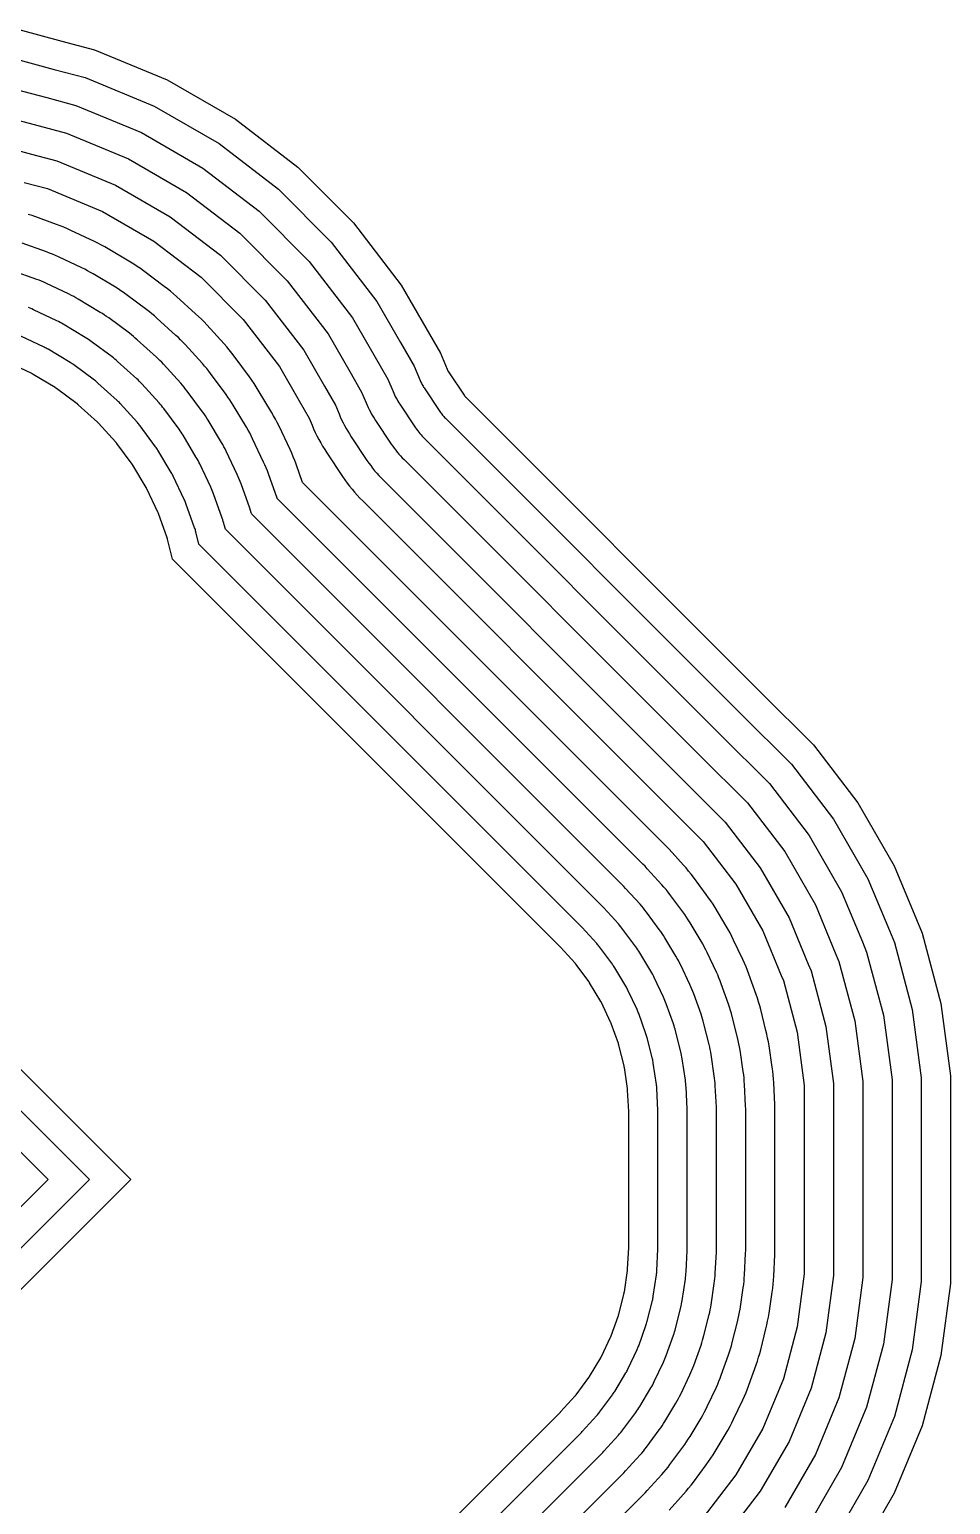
# Model space of a CAD drawing. Header units: metres. Extents: x 126.5 to 139.4, y -54.9 to -46.2.
# Drawn here: x 136.25 to 139.4, y -51.88 to -46.84 of the extents above; entities that cross this region are included whole.
import ezdxf

# ---------------------------------------------------------------- set-up
doc = ezdxf.new("R2010")
doc.units = ezdxf.units.M

msp = doc.modelspace()

# ---------------------------------------------------------------- linework, layer by layer
for points in [[(136.2148, -46.8385), (136.3625, -46.8781), (136.4745, -46.9081), (136.7228, -47.011), (136.9556, -47.1454), (137.1688, -47.309), (137.3589, -47.4991), (137.5225, -47.7123), (137.6067, -47.8581), (137.6569, -47.9451), (137.6795, -47.9996), (137.68, -48.0007), (137.6805, -48.0019), (137.6811, -48.003), (137.6816, -48.0041), (137.6822, -48.0051), (137.6828, -48.0062), (137.6835, -48.0072), (137.6841, -48.0083), (137.7381, -48.089), (137.7388, -48.0901), (137.7395, -48.091), (137.7403, -48.092), (137.741, -48.093), (137.7418, -48.0939), (137.7426, -48.0948), (137.7435, -48.0957), (137.7443, -48.0966), (138.7535, -49.1057), (138.7535, -49.1058), (138.9319, -49.2842), (139.0836, -49.4819), (139.2082, -49.6976), (139.2839, -49.8805), (139.3035, -49.9278), (139.368, -50.1684), (139.4005, -50.4154), (139.4005, -51.1246), (139.368, -51.3716), (139.3035, -51.6122), (139.2082, -51.8424), (139.0836, -52.0581)], [(136.1953, -46.9368), (136.3366, -46.9747), (136.4423, -47.003), (136.6785, -47.1008), (136.8999, -47.2287), (137.1028, -47.3843), (137.2836, -47.5651), (137.4392, -47.768), (137.5201, -47.9081), (137.5671, -47.9894), (137.5871, -48.0379), (137.5886, -48.0413), (137.5901, -48.0446), (137.5917, -48.0479), (137.5934, -48.0512), (137.5952, -48.0544), (137.5971, -48.0576), (137.599, -48.0607), (137.601, -48.0638), (137.655, -48.1446), (137.657, -48.1476), (137.6592, -48.1506), (137.6614, -48.1535), (137.6637, -48.1564), (137.6661, -48.1592), (137.6685, -48.162), (137.6711, -48.1647), (137.6736, -48.1673), (138.6827, -49.1765), (138.6828, -49.1765), (138.8566, -49.3503), (139.0003, -49.5375), (139.1183, -49.742), (139.1915, -49.9187), (139.2086, -49.96), (139.2697, -50.188), (139.3005, -50.422), (139.3005, -51.118), (139.2697, -51.352), (139.2086, -51.58), (139.1183, -51.798), (139.0003, -52.0025)], [(136.1757, -47.0351), (136.3107, -47.0713), (136.41, -47.0979), (136.6342, -47.1907), (136.8442, -47.312), (137.0367, -47.4597), (137.2082, -47.6312), (137.3559, -47.8237), (137.4335, -47.9581), (137.4772, -48.0337), (137.4947, -48.0762), (137.4972, -48.0818), (137.4997, -48.0874), (137.5024, -48.0929), (137.5052, -48.0983), (137.5082, -48.1037), (137.5113, -48.109), (137.5145, -48.1142), (137.5178, -48.1194), (137.5718, -48.2002), (137.5753, -48.2052), (137.5789, -48.2102), (137.5826, -48.2151), (137.5864, -48.2199), (137.5904, -48.2246), (137.5945, -48.2292), (137.5986, -48.2336), (137.6029, -48.238), (138.612, -49.2472), (138.6121, -49.2472), (138.7813, -49.4164), (138.9169, -49.5932), (139.0284, -49.7863), (139.0991, -49.957), (139.1137, -49.9922), (139.1714, -50.2075), (139.2005, -50.4285), (139.2005, -51.1115), (139.1714, -51.3325), (139.1137, -51.5478), (139.0284, -51.7537), (138.9169, -51.9468)], [(136.1562, -47.1334), (136.2848, -47.1679), (136.3778, -47.1928), (136.5898, -47.2806), (136.7886, -47.3953), (136.9706, -47.535), (137.1329, -47.6973), (137.2726, -47.8793), (137.3469, -48.0081), (137.3873, -48.0781), (137.4024, -48.1144), (137.4057, -48.1223), (137.4093, -48.1301), (137.4131, -48.1378), (137.417, -48.1455), (137.4212, -48.153), (137.4255, -48.1604), (137.43, -48.1677), (137.4347, -48.1749), (137.4887, -48.2557), (137.4935, -48.2628), (137.4986, -48.2698), (137.5038, -48.2766), (137.5091, -48.2833), (137.5147, -48.2899), (137.5204, -48.2963), (137.5262, -48.3026), (137.5322, -48.3088), (138.5413, -49.3179), (138.5414, -49.3179), (138.7059, -49.4825), (138.8336, -49.6489), (138.9385, -49.8306), (139.0067, -49.9953), (139.0188, -50.0244), (139.0731, -50.2271), (139.1005, -50.4351), (139.1005, -51.1049), (139.0731, -51.3129), (139.0188, -51.5156), (138.9385, -51.7094), (138.8336, -51.8911)], [(136.1366, -47.2317), (136.2589, -47.2645), (136.3456, -47.2877), (136.5455, -47.3705), (136.7329, -47.4787), (136.9045, -47.6104), (137.0575, -47.7634), (137.1892, -47.935), (137.2603, -48.0581), (137.2974, -48.1224), (137.31, -48.1527), (137.3143, -48.1628), (137.3189, -48.1729), (137.3238, -48.1828), (137.3288, -48.1926), (137.3342, -48.2023), (137.3397, -48.2118), (137.3455, -48.2212), (137.3515, -48.2305), (137.4055, -48.3113), (137.4118, -48.3204), (137.4182, -48.3293), (137.4249, -48.3381), (137.4318, -48.3467), (137.4389, -48.3552), (137.4463, -48.3635), (137.4538, -48.3716), (137.4615, -48.3795), (138.4706, -49.3886), (138.4707, -49.3886), (138.6306, -49.5485), (138.7503, -49.7046), (138.8486, -49.8749), (138.9143, -50.0335), (138.9239, -50.0566), (138.9748, -50.2466), (139.0005, -50.4417), (139.0005, -51.0983), (138.9748, -51.2934), (138.9239, -51.4834), (138.8486, -51.6651), (138.7503, -51.8354), (138.6306, -51.9915)], [(136.2331, -47.3611), (136.3134, -47.3826), (136.5012, -47.4604), (136.6772, -47.562), (136.8385, -47.6857), (136.9822, -47.8294), (137.1059, -47.9907), (137.1737, -48.1081), (137.2075, -48.1667), (137.2176, -48.191), (137.2229, -48.2034), (137.2285, -48.2156), (137.2344, -48.2278), (137.2407, -48.2397), (137.2472, -48.2516), (137.254, -48.2632), (137.261, -48.2747), (137.2684, -48.286), (137.3224, -48.3668), (137.33, -48.378), (137.3379, -48.3889), (137.3461, -48.3996), (137.3545, -48.4102), (137.3632, -48.4205), (137.3722, -48.4306), (137.3814, -48.4405), (137.3908, -48.4502), (138.3999, -49.4593), (138.3999, -49.4593), (138.5552, -49.6146), (138.667, -49.7603), (138.7588, -49.9193), (138.822, -50.0718), (138.829, -50.0889), (138.8765, -50.2662), (138.9005, -50.4482), (138.9005, -51.0918), (138.8765, -51.2738), (138.829, -51.4511), (138.7588, -51.6208), (138.667, -51.7797), (138.5552, -51.9254)], [(138.4381, -51.9), (138.4876, -51.8454), (138.4965, -51.8353), (138.5052, -51.8249), (138.5136, -51.8144), (138.5218, -51.8037), (138.5657, -51.7445), (138.5736, -51.7336), (138.5812, -51.7224), (138.5886, -51.7111), (138.5957, -51.6996), (138.6335, -51.6365), (138.6403, -51.6248), (138.6468, -51.613), (138.653, -51.601), (138.659, -51.5889), (138.6905, -51.5223), (138.6961, -51.51), (138.7014, -51.4976), (138.7064, -51.4851), (138.7111, -51.4724), (138.7359, -51.4031), (138.7403, -51.3903), (138.7444, -51.3775), (138.7481, -51.3645), (138.7516, -51.3515), (138.7695, -51.28), (138.7726, -51.2669), (138.7754, -51.2537), (138.7779, -51.2404), (138.78, -51.2271), (138.7908, -51.1543), (138.7926, -51.1409), (138.7941, -51.1275), (138.7953, -51.114), (138.7961, -51.1005), (138.7997, -51.027), (138.8002, -51.0135), (138.8004, -51), (138.8004, -50.54), (138.8002, -50.5265), (138.7997, -50.513), (138.7961, -50.4395), (138.7953, -50.426), (138.7941, -50.4125), (138.7926, -50.3991), (138.7908, -50.3857), (138.78, -50.3129), (138.7779, -50.2996), (138.7754, -50.2863), (138.7726, -50.2731), (138.7695, -50.26), (138.7516, -50.1885), (138.7481, -50.1755), (138.7444, -50.1625), (138.7403, -50.1497), (138.7359, -50.1369), (138.7111, -50.0676), (138.7064, -50.0549), (138.7014, -50.0424), (138.6961, -50.03), (138.6905, -50.0177), (138.659, -49.9511), (138.653, -49.939), (138.6468, -49.927), (138.6403, -49.9152), (138.6335, -49.9035), (138.5957, -49.8404), (138.5886, -49.8289), (138.5812, -49.8176), (138.5736, -49.8064), (138.5657, -49.7955), (138.5218, -49.7363), (138.5136, -49.7256), (138.5052, -49.7151), (138.4965, -49.7047), (138.4876, -49.6946), (138.4381, -49.64), (138.4289, -49.6302), (138.4195, -49.6205), (137.1856, -48.3866), (137.1633, -48.3242), (137.1586, -48.3116), (137.1536, -48.2991), (137.1483, -48.2867), (137.1426, -48.2744), (137.1049, -48.1945), (137.099, -48.1824), (137.0927, -48.1704), (137.0862, -48.1586), (137.0794, -48.1469), (137.034, -48.0712), (137.0269, -48.0597), (137.0196, -48.0484), (137.0119, -48.0372), (137.004, -48.0263), (136.9514, -47.9554), (136.9432, -47.9446), (136.9348, -47.9341), (136.9261, -47.9238), (136.9172, -47.9136), (136.8579, -47.8482), (136.8487, -47.8383), (136.8393, -47.8286), (136.8296, -47.8192), (136.8197, -47.81), (136.7543, -47.7507), (136.7441, -47.7418), (136.7338, -47.7331), (136.7233, -47.7246), (136.7125, -47.7165), (136.6416, -47.6639), (136.6307, -47.656), (136.6195, -47.6483), (136.6082, -47.641), (136.5967, -47.6339), (136.521, -47.5885), (136.5093, -47.5817), (136.4975, -47.5752), (136.4855, -47.5689), (136.4734, -47.563), (136.3935, -47.5253), (136.3812, -47.5196), (136.3688, -47.5143), (136.3563, -47.5093), (136.3437, -47.5046), (136.2605, -47.4749), (136.2477, -47.4705)], [(136.3488, -53.8488), (138.3488, -51.8488), (138.3565, -51.8409), (138.364, -51.8328), (138.4135, -51.7782), (138.4208, -51.77), (138.4279, -51.7615), (138.4348, -51.7529), (138.4415, -51.7441), (138.4854, -51.685), (138.4918, -51.676), (138.4981, -51.6669), (138.5041, -51.6576), (138.5099, -51.6482), (138.5477, -51.5851), (138.5533, -51.5755), (138.5586, -51.5659), (138.5637, -51.556), (138.5686, -51.5461), (138.6001, -51.4796), (138.6047, -51.4695), (138.609, -51.4594), (138.6131, -51.4491), (138.617, -51.4388), (138.6418, -51.3694), (138.6454, -51.359), (138.6487, -51.3485), (138.6518, -51.3378), (138.6546, -51.3272), (138.6725, -51.2557), (138.675, -51.245), (138.6773, -51.2342), (138.6793, -51.2233), (138.6811, -51.2124), (138.6919, -51.1396), (138.6934, -51.1286), (138.6946, -51.1177), (138.6955, -51.1067), (138.6962, -51.0956), (138.6998, -51.0221), (138.7002, -51.011), (138.7004, -51), (138.7004, -50.54), (138.7002, -50.529), (138.6998, -50.5179), (138.6962, -50.4444), (138.6955, -50.4333), (138.6946, -50.4223), (138.6934, -50.4114), (138.6919, -50.4004), (138.6811, -50.3276), (138.6793, -50.3167), (138.6773, -50.3058), (138.675, -50.295), (138.6725, -50.2843), (138.6546, -50.2128), (138.6518, -50.2022), (138.6487, -50.1915), (138.6454, -50.181), (138.6418, -50.1706), (138.617, -50.1012), (138.6131, -50.0909), (138.609, -50.0806), (138.6047, -50.0705), (138.6001, -50.0604), (138.5686, -49.9939), (138.5637, -49.984), (138.5586, -49.9741), (138.5533, -49.9645), (138.5477, -49.9549), (138.5099, -49.8918), (138.5041, -49.8824), (138.4981, -49.8731), (138.4918, -49.864), (138.4854, -49.855), (138.4415, -49.7959), (138.4348, -49.7871), (138.4279, -49.7785), (138.4208, -49.77), (138.4135, -49.7618), (138.364, -49.7072), (138.3565, -49.6991), (138.3488, -49.6912), (137.099, -48.4414), (137.0989, -48.4411), (137.0691, -48.3579), (137.0653, -48.3476), (137.0612, -48.3373), (137.0568, -48.3272), (137.0522, -48.3171), (137.0145, -48.2373), (137.0096, -48.2274), (137.0045, -48.2176), (136.9992, -48.2079), (136.9937, -48.1983), (136.9482, -48.1226), (136.9425, -48.1132), (136.9364, -48.1039), (136.9302, -48.0948), (136.9237, -48.0859), (136.8711, -48.0149), (136.8644, -48.0061), (136.8575, -47.9975), (136.8504, -47.9891), (136.8431, -47.9808), (136.7838, -47.9154), (136.7763, -47.9073), (136.7685, -47.8994), (136.7606, -47.8916), (136.7525, -47.8841), (136.6871, -47.8248), (136.6788, -47.8175), (136.6704, -47.8104), (136.6618, -47.8035), (136.653, -47.7968), (136.582, -47.7442), (136.5731, -47.7377), (136.564, -47.7315), (136.5547, -47.7254), (136.5453, -47.7196), (136.4696, -47.6742), (136.46, -47.6687), (136.4503, -47.6634), (136.4405, -47.6583), (136.4306, -47.6534), (136.3508, -47.6157), (136.3407, -47.6111), (136.3306, -47.6067), (136.3203, -47.6026), (136.31, -47.5988), (136.2268, -47.569)], [(136.2781, -53.7781), (138.2781, -51.7781), (138.2841, -51.7719), (138.2899, -51.7656), (138.3394, -51.7111), (138.3451, -51.7046), (138.3506, -51.6981), (138.356, -51.6914), (138.3612, -51.6845), (138.405, -51.6254), (138.4101, -51.6184), (138.4149, -51.6113), (138.4196, -51.6041), (138.4241, -51.5968), (138.462, -51.5337), (138.4663, -51.5262), (138.4704, -51.5187), (138.4744, -51.5111), (138.4782, -51.5034), (138.5097, -51.4368), (138.5132, -51.429), (138.5166, -51.4211), (138.5198, -51.4131), (138.5228, -51.4051), (138.5476, -51.3357), (138.5504, -51.3276), (138.553, -51.3194), (138.5554, -51.3112), (138.5576, -51.3029), (138.5755, -51.2314), (138.5775, -51.2231), (138.5792, -51.2147), (138.5808, -51.2062), (138.5822, -51.1977), (138.593, -51.1249), (138.5941, -51.1164), (138.5951, -51.1079), (138.5958, -51.0993), (138.5963, -51.0907), (138.6, -51.0172), (138.6003, -51.0086), (138.6004, -51), (138.6004, -50.54), (138.6003, -50.5314), (138.6, -50.5228), (138.5963, -50.4493), (138.5958, -50.4407), (138.5951, -50.4321), (138.5941, -50.4236), (138.593, -50.4151), (138.5822, -50.3423), (138.5808, -50.3338), (138.5792, -50.3253), (138.5775, -50.3169), (138.5755, -50.3086), (138.5576, -50.2371), (138.5554, -50.2288), (138.553, -50.2206), (138.5504, -50.2124), (138.5476, -50.2043), (138.5228, -50.1349), (138.5198, -50.1269), (138.5166, -50.1189), (138.5132, -50.111), (138.5097, -50.1032), (138.4782, -50.0366), (138.4744, -50.0289), (138.4704, -50.0213), (138.4663, -50.0138), (138.462, -50.0063), (138.4241, -49.9432), (138.4196, -49.9359), (138.4149, -49.9287), (138.4101, -49.9216), (138.405, -49.9146), (138.3612, -49.8555), (138.356, -49.8486), (138.3506, -49.8419), (138.3451, -49.8354), (138.3394, -49.8289), (138.2899, -49.7744), (138.2841, -49.7681), (138.2781, -49.7619), (137.0113, -48.4951), (137.0101, -48.4911), (137.0075, -48.4829), (137.0047, -48.4748), (136.975, -48.3916), (136.972, -48.3836), (136.9688, -48.3756), (136.9654, -48.3677), (136.9618, -48.3599), (136.9241, -48.28), (136.9203, -48.2723), (136.9164, -48.2647), (136.9122, -48.2572), (136.9079, -48.2498), (136.8625, -48.174), (136.858, -48.1667), (136.8533, -48.1595), (136.8484, -48.1524), (136.8434, -48.1454), (136.7908, -48.0745), (136.7856, -48.0677), (136.7802, -48.061), (136.7747, -48.0544), (136.769, -48.0479), (136.7097, -47.9825), (136.7038, -47.9762), (136.6978, -47.9701), (136.6917, -47.9641), (136.6854, -47.9582), (136.6199, -47.8989), (136.6135, -47.8932), (136.6069, -47.8877), (136.6002, -47.8823), (136.5934, -47.8771), (136.5225, -47.8245), (136.5155, -47.8195), (136.5084, -47.8146), (136.5012, -47.8099), (136.4939, -47.8054), (136.4181, -47.76), (136.4107, -47.7557), (136.4032, -47.7515), (136.3956, -47.7476), (136.3879, -47.7438), (136.308, -47.7061), (136.3002, -47.7025), (136.2923, -47.6991), (136.2843, -47.6959), (136.2763, -47.6929), (136.1931, -47.6632)], [(136.2074, -53.7074), (138.2074, -51.7074), (138.2117, -51.703), (138.2158, -51.6985), (138.2653, -51.6439), (138.2693, -51.6393), (138.2733, -51.6346), (138.2771, -51.6298), (138.2808, -51.625), (138.3247, -51.5658), (138.3283, -51.5608), (138.3318, -51.5558), (138.3351, -51.5506), (138.3383, -51.5454), (138.3762, -51.4823), (138.3793, -51.4769), (138.3823, -51.4716), (138.3851, -51.4661), (138.3878, -51.4606), (138.4193, -51.394), (138.4218, -51.3885), (138.4242, -51.3828), (138.4265, -51.3771), (138.4286, -51.3714), (138.4535, -51.302), (138.4554, -51.2962), (138.4573, -51.2904), (138.459, -51.2845), (138.4606, -51.2786), (138.4785, -51.2071), (138.4799, -51.2012), (138.4812, -51.1952), (138.4823, -51.1891), (138.4833, -51.1831), (138.4941, -51.1102), (138.4949, -51.1042), (138.4956, -51.0981), (138.4961, -51.0919), (138.4965, -51.0858), (138.5001, -51.0123), (138.5003, -51.0061), (138.5004, -51), (138.5004, -50.54), (138.5003, -50.5339), (138.5001, -50.5277), (138.4965, -50.4542), (138.4961, -50.4481), (138.4956, -50.4419), (138.4949, -50.4358), (138.4941, -50.4298), (138.4833, -50.3569), (138.4823, -50.3509), (138.4812, -50.3448), (138.4799, -50.3388), (138.4785, -50.3329), (138.4606, -50.2614), (138.459, -50.2555), (138.4573, -50.2496), (138.4554, -50.2438), (138.4535, -50.238), (138.4286, -50.1686), (138.4265, -50.1629), (138.4242, -50.1572), (138.4218, -50.1515), (138.4193, -50.146), (138.3878, -50.0794), (138.3851, -50.0739), (138.3823, -50.0684), (138.3793, -50.0631), (138.3762, -50.0577), (138.3383, -49.9946), (138.3351, -49.9894), (138.3318, -49.9842), (138.3283, -49.9792), (138.3247, -49.9742), (138.2808, -49.915), (138.2771, -49.9102), (138.2733, -49.9054), (138.2693, -49.9007), (138.2653, -49.8961), (138.2158, -49.8415), (138.2117, -49.837), (138.2074, -49.8326), (136.9214, -48.5466), (136.9177, -48.5319), (136.9161, -48.526), (136.9144, -48.5201), (136.9126, -48.5143), (136.9106, -48.5085), (136.8808, -48.4253), (136.8787, -48.4196), (136.8764, -48.4139), (136.874, -48.4082), (136.8714, -48.4026), (136.8337, -48.3228), (136.831, -48.3173), (136.8282, -48.3118), (136.8252, -48.3065), (136.8221, -48.3012), (136.7767, -48.2254), (136.7735, -48.2202), (136.7701, -48.215), (136.7667, -48.21), (136.7631, -48.205), (136.7105, -48.1341), (136.7067, -48.1292), (136.7029, -48.1244), (136.699, -48.1197), (136.6949, -48.1151), (136.6356, -48.0497), (136.6314, -48.0452), (136.6271, -48.0408), (136.6227, -48.0365), (136.6182, -48.0323), (136.5528, -47.973), (136.5482, -47.9689), (136.5435, -47.965), (136.5387, -47.9612), (136.5338, -47.9574), (136.4629, -47.9048), (136.4579, -47.9012), (136.4529, -47.8978), (136.4477, -47.8944), (136.4425, -47.8912), (136.3667, -47.8458), (136.3614, -47.8427), (136.3561, -47.8397), (136.3506, -47.8369), (136.3451, -47.8342), (136.2653, -47.7965), (136.2597, -47.7939), (136.254, -47.7915), (136.2483, -47.7892)], [(136.1367, -53.6367), (138.1367, -51.6367), (138.1392, -51.634), (138.1417, -51.6313), (138.1912, -51.5768), (138.1936, -51.574), (138.196, -51.5712), (138.1983, -51.5683), (138.2005, -51.5654), (138.2444, -51.5062), (138.2466, -51.5033), (138.2486, -51.5002), (138.2506, -51.4971), (138.2526, -51.494), (138.2904, -51.4308), (138.2923, -51.4277), (138.2941, -51.4244), (138.2958, -51.4212), (138.2974, -51.4179), (138.3289, -51.3513), (138.3304, -51.3479), (138.3318, -51.3446), (138.3332, -51.3411), (138.3345, -51.3377), (138.3593, -51.2684), (138.3605, -51.2649), (138.3616, -51.2614), (138.3626, -51.2578), (138.3636, -51.2543), (138.3815, -51.1828), (138.3823, -51.1793), (138.3831, -51.1757), (138.3837, -51.172), (138.3843, -51.1684), (138.3951, -51.0956), (138.3956, -51.0919), (138.396, -51.0883), (138.3964, -51.0846), (138.3966, -51.0809), (138.4002, -51.0074), (138.4003, -51.0037), (138.4004, -51), (138.4004, -50.54), (138.4003, -50.5363), (138.4002, -50.5326), (138.3966, -50.4591), (138.3964, -50.4554), (138.396, -50.4517), (138.3956, -50.4481), (138.3951, -50.4444), (138.3843, -50.3716), (138.3837, -50.368), (138.3831, -50.3643), (138.3823, -50.3607), (138.3815, -50.3572), (138.3636, -50.2857), (138.3626, -50.2822), (138.3616, -50.2786), (138.3605, -50.2751), (138.3593, -50.2716), (138.3345, -50.2023), (138.3332, -50.1989), (138.3318, -50.1954), (138.3304, -50.1921), (138.3289, -50.1887), (138.2974, -50.1221), (138.2958, -50.1188), (138.2941, -50.1156), (138.2923, -50.1123), (138.2904, -50.1092), (138.2526, -50.046), (138.2506, -50.0429), (138.2486, -50.0398), (138.2466, -50.0367), (138.2444, -50.0338), (138.2005, -49.9746), (138.1983, -49.9717), (138.196, -49.9688), (138.1936, -49.966), (138.1912, -49.9632), (138.1417, -49.9087), (138.1392, -49.906), (138.1367, -49.9033), (136.8311, -48.5978), (136.8207, -48.5562), (136.8198, -48.5527), (136.8187, -48.5492), (136.8176, -48.5456), (136.8164, -48.5422), (136.7867, -48.459), (136.7854, -48.4555), (136.784, -48.4521), (136.7826, -48.4487), (136.781, -48.4454), (136.7433, -48.3656), (136.7417, -48.3623), (136.74, -48.359), (136.7382, -48.3558), (136.7363, -48.3526), (136.6909, -48.2768), (136.689, -48.2737), (136.687, -48.2706), (136.6849, -48.2676), (136.6828, -48.2646), (136.6301, -48.1936), (136.6279, -48.1907), (136.6256, -48.1878), (136.6232, -48.185), (136.6208, -48.1823), (136.5615, -48.1168), (136.559, -48.1141), (136.5564, -48.1115), (136.5538, -48.1089), (136.5511, -48.1064), (136.4856, -48.0471), (136.4829, -48.0447), (136.4801, -48.0423), (136.4772, -48.04), (136.4743, -48.0378), (136.4033, -47.9851), (136.4003, -47.983), (136.3973, -47.9809), (136.3942, -47.9789), (136.3911, -47.977), (136.3153, -47.9316), (136.3121, -47.9297), (136.3089, -47.9279), (136.3056, -47.9262), (136.3023, -47.9246), (136.2225, -47.8869)], [(136.066, -53.566), (138.066, -51.566), (138.0668, -51.5651), (138.0676, -51.5642), (138.1171, -51.5096), (138.1179, -51.5087), (138.1187, -51.5078), (138.1195, -51.5068), (138.1202, -51.5058), (138.1641, -51.4467), (138.1648, -51.4457), (138.1655, -51.4447), (138.1662, -51.4436), (138.1668, -51.4426), (138.2047, -51.3794), (138.2053, -51.3784), (138.2059, -51.3773), (138.2064, -51.3762), (138.207, -51.3751), (138.2385, -51.3085), (138.239, -51.3074), (138.2395, -51.3063), (138.2399, -51.3052), (138.2403, -51.304), (138.2651, -51.2347), (138.2655, -51.2335), (138.2659, -51.2323), (138.2663, -51.2312), (138.2666, -51.23), (138.2845, -51.1585), (138.2847, -51.1573), (138.285, -51.1561), (138.2852, -51.1549), (138.2854, -51.1537), (138.2962, -51.0809), (138.2964, -51.0797), (138.2965, -51.0785), (138.2966, -51.0772), (138.2967, -51.076), (138.3003, -51.0025), (138.3004, -51.0012), (138.3004, -51), (138.3004, -50.54), (138.3004, -50.5388), (138.3003, -50.5375), (138.2967, -50.464), (138.2966, -50.4628), (138.2965, -50.4615), (138.2964, -50.4603), (138.2962, -50.4591), (138.2854, -50.3863), (138.2852, -50.3851), (138.285, -50.3839), (138.2847, -50.3827), (138.2845, -50.3815), (138.2666, -50.31), (138.2663, -50.3088), (138.2659, -50.3077), (138.2655, -50.3065), (138.2651, -50.3053), (138.2403, -50.236), (138.2399, -50.2348), (138.2395, -50.2337), (138.239, -50.2326), (138.2385, -50.2315), (138.207, -50.1649), (138.2064, -50.1638), (138.2059, -50.1627), (138.2053, -50.1616), (138.2047, -50.1606), (138.1668, -50.0974), (138.1662, -50.0964), (138.1655, -50.0953), (138.1648, -50.0943), (138.1641, -50.0933), (138.1202, -50.0342), (138.1195, -50.0332), (138.1187, -50.0322), (138.1179, -50.0313), (138.1171, -50.0304), (138.0676, -49.9758), (138.0668, -49.9749), (138.066, -49.974), (136.7408, -48.6489), (136.7237, -48.5805), (136.7234, -48.5794), (136.723, -48.5782), (136.7227, -48.577), (136.7223, -48.5758), (136.6925, -48.4927), (136.6921, -48.4915), (136.6916, -48.4904), (136.6912, -48.4893), (136.6906, -48.4882), (136.6529, -48.4083), (136.6523, -48.4072), (136.6518, -48.4061), (136.6512, -48.405), (136.6506, -48.404), (136.6052, -48.3282), (136.6045, -48.3272), (136.6038, -48.3262), (136.6032, -48.3251), (136.6024, -48.3242), (136.5498, -48.2532), (136.5491, -48.2522), (136.5483, -48.2513), (136.5475, -48.2503), (136.5467, -48.2494), (136.4874, -48.184), (136.4866, -48.1831), (136.4857, -48.1822), (136.4848, -48.1813), (136.4839, -48.1805), (136.4185, -48.1212), (136.4176, -48.1204), (136.4166, -48.1196), (136.4157, -48.1188), (136.4147, -48.1181), (136.3437, -48.0655), (136.3428, -48.0647), (136.3417, -48.0641), (136.3407, -48.0634), (136.3397, -48.0627), (136.2639, -48.0173), (136.2629, -48.0167), (136.2618, -48.0161), (136.2607, -48.0156), (136.2596, -48.015), (136.1797, -47.9773)], [(135.6089, -49.7808), (136.5981, -50.77), (135.1685, -52.1996)], [(135.5578, -49.8711), (136.4567, -50.77), (135.1271, -52.0996)], [(135.5066, -49.9614), (136.3153, -50.77), (135.0856, -51.9996)]]:
    msp.add_lwpolyline(points)

doc.saveas('drawing.dxf')
